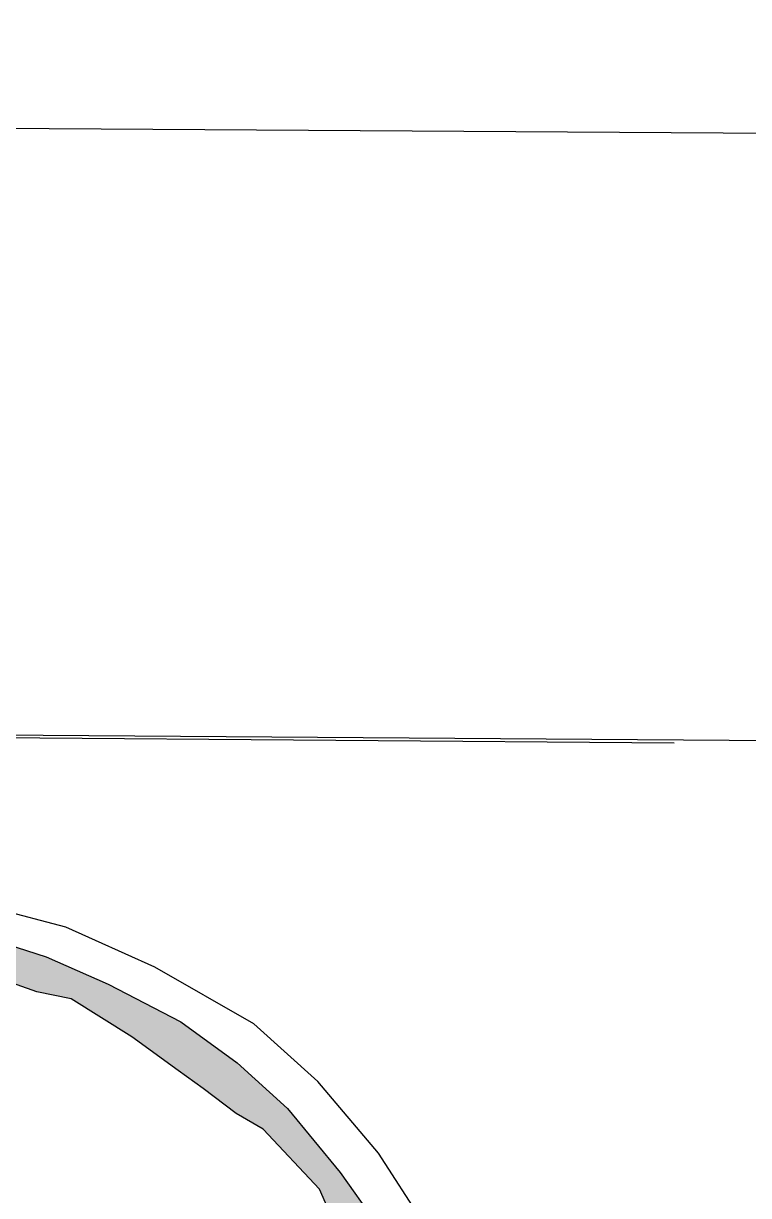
# Model space of a CAD drawing. Header units: millimetres. Extents: x 245 to 515, y 87 to 339.
# Drawn here: x 327.406 to 328.569, y 233.223 to 235.103 of the extents above; entities that cross this region are included whole.
import ezdxf

# ---------------------------------------------------------------- set-up
doc = ezdxf.new("R2010")
doc.units = ezdxf.units.MM
doc.layers.add('çziigi', color=10, linetype='Continuous')

msp = doc.modelspace()

# ---------------------------------------------------------------- hatches: boundary and pattern name
at = {"layer": 'çziigi'}
h = msp.add_hatch(color=256, dxfattribs=at)
h.dxf.hatch_style = 1
h.paths.add_polyline_path([(327.218, 233.6554), (325.7818, 233.6722), (325.7677, 233.6259), (325.7736, 233.6255), (325.8342, 233.6232), (325.919, 233.6267), (326.014, 233.6244), (326.0941, 233.6267), (326.2418, 233.6221), (326.3231, 233.6209), (326.4524, 233.6209), (326.5474, 233.6095), (326.6944, 233.6046), (326.8295, 233.6092), (326.9337, 233.6092), (327.0047, 233.6069), (327.1066, 233.6057), (327.1604, 233.6057), (327.2611, 233.5966), (327.3401, 233.5806), (327.4271, 233.5497), (327.482, 233.5383), (327.5793, 233.4776), (327.6539, 233.4234), (327.694, 233.3948), (327.7467, 233.3547), (327.7902, 233.3296), (327.8806, 233.2335), (327.9241, 233.1348), (327.9573, 233.1119), (327.9756, 233.0764), (327.9997, 233.0295), (328.0122, 232.9849), (328.0374, 232.9414), (328.0397, 232.9022), (328.0477, 232.8724), (328.0569, 232.8461), (328.0615, 232.8095), (328.1027, 232.7203), (328.1218, 232.6907), (328.1207, 232.757), (328.1013, 232.8663), (328.0711, 232.9708), (328.0312, 233.071), (327.9761, 233.1725), (327.9136, 233.2598), (327.8294, 233.3624), (327.7485, 233.4357), (327.6579, 233.5014), (327.5415, 233.5618), (327.4422, 233.606), (327.3204, 233.6448)])

# ---------------------------------------------------------------- linework, layer by layer
for p, q in [((433.3065, 234.2375), (301.7512, 235.1027)), ((296.182, 234.1904), (427.6769, 233.2278)), ((322.9018, 233.9923), (328.4495, 233.9492)), ((327.4736, 233.6532), (327.3365, 233.6898)), ((327.3204, 233.6448), (327.4422, 233.606)), ((327.6165, 233.5895), (327.4736, 233.6532)), ((327.4422, 233.606), (327.5415, 233.5618)), ((327.7751, 233.4982), (327.6165, 233.5895)), ((327.4271, 233.5497), (327.3401, 233.5806)), ((327.482, 233.5383), (327.4271, 233.5497)), ((327.5415, 233.5618), (327.6579, 233.5014)), ((327.5793, 233.4776), (327.482, 233.5383)), ((327.6579, 233.5014), (327.7485, 233.4357)), ((327.8778, 233.4059), (327.7751, 233.4982)), ((327.6539, 233.4234), (327.5793, 233.4776)), ((327.7485, 233.4357), (327.8294, 233.3624)), ((327.694, 233.3948), (327.6539, 233.4234)), ((327.9753, 233.2909), (327.8778, 233.4059)), ((327.7467, 233.3547), (327.694, 233.3948)), ((327.8294, 233.3624), (327.9136, 233.2598)), ((327.7902, 233.3296), (327.7467, 233.3547)), ((327.8806, 233.2335), (327.7902, 233.3296)), ((328.0736, 233.1388), (327.9753, 233.2909)), ((327.9136, 233.2598), (327.9761, 233.1725)), ((327.9241, 233.1348), (327.8806, 233.2335))]:
    msp.add_line(p, q, dxfattribs=at)

doc.saveas('drawing.dxf')
